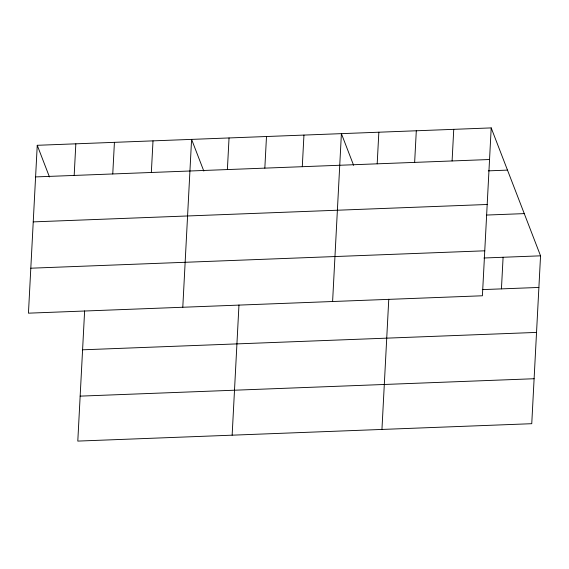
<?xml version="1.0" encoding="UTF-8"?>
<svg xmlns="http://www.w3.org/2000/svg" width="569" height="569" viewBox="0 0 569 569"><rect width="100%" height="100%" fill="white"/><g stroke="black" fill="none" stroke-linecap="round" stroke-linejoin="round"><path stroke-width="0.85" d="M37.248 145.301L28.45 313.17L482.405 295.773L491.203 127.904L37.248 145.301L49.46 176.959M74.176 175.437L75.833 143.822M84.625 310.894L77.797 441.096L531.752 423.699L540.55 255.83L491.203 127.904M112.762 173.958L114.419 142.342M151.347 172.478L153.004 140.863M182.791 307.253L191.589 139.384L203.809 171.049M227.387 169.569L229.044 137.947M232.145 435.178L238.966 304.984M264.834 168.132L266.491 136.517M302.288 166.696L303.946 135.081M332.602 301.513L341.4 133.644L353.612 165.309M377.19 163.829L378.847 132.207M381.948 429.439L388.769 299.237M414.645 162.393L416.302 130.778M452.092 160.956L453.749 129.341M501.438 288.881L503.096 257.266M35.591 176.916L489.546 159.519M488.323 170.856L507.484 170.117M33.237 221.882L487.185 204.484M486.815 215.046L524.262 213.617M30.804 268.205L484.76 250.808M483.935 257.999L540.55 255.83M482.277 289.614L538.893 287.445M82.583 349.807L536.539 332.41M80.158 396.131L534.106 378.734"/></g></svg>
